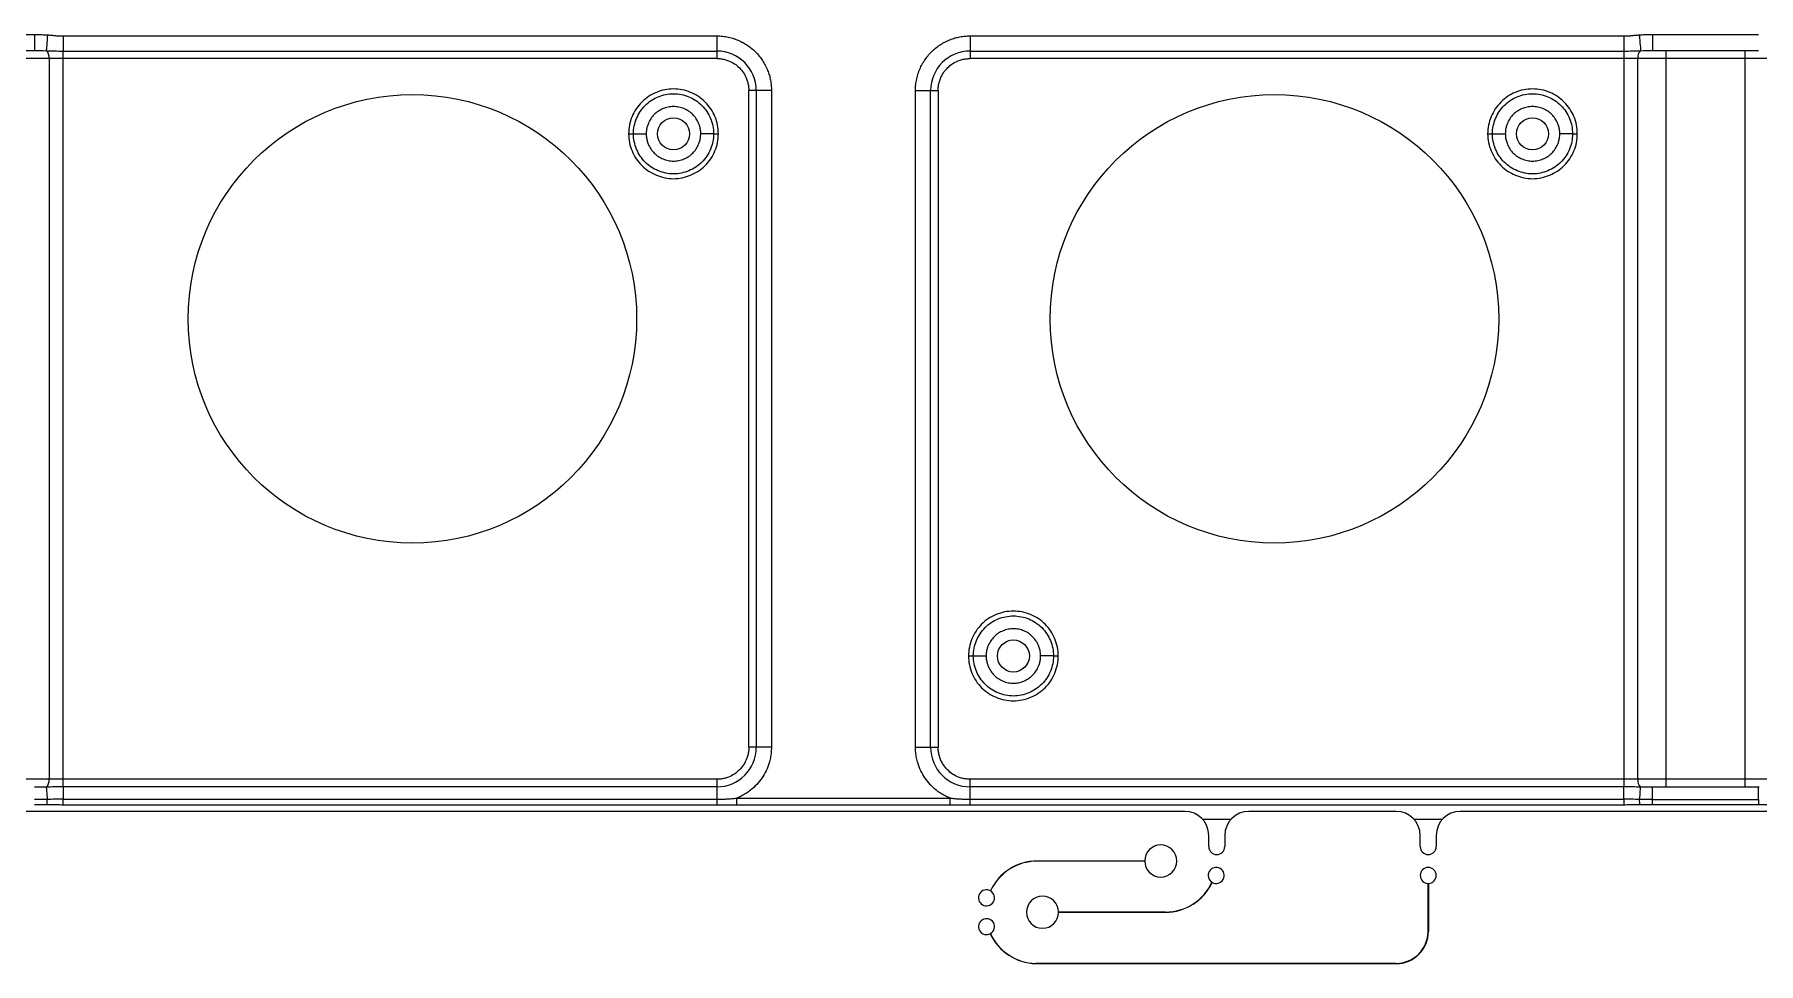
# Model space of a CAD drawing. Header units: millimetres. Extents: x -1 to 1576, y 30 to 633.
# Drawn here: x 363.3 to 471, y 421 to 479.1 of the extents above; entities that cross this region are included whole.
import ezdxf

# ---------------------------------------------------------------- set-up
doc = ezdxf.new("R2010")
doc.units = ezdxf.units.MM

msp = doc.modelspace()

# ---------------------------------------------------------------- linework, layer by layer
at = {"color": 7, "linetype": 'Continuous', "lineweight": 25}
for p, q in [((356.72, 479.05), (363.34, 479.05)), ((464.36, 479.05), (470.98, 479.05)), ((356.72, 478.05), (363.34, 478.05)), ((365.13, 478.97), (405.94, 478.97)), ((365.13, 478.02), (405.94, 478.02)), ((365.13, 432.08), (365.13, 478.02)), ((405.94, 478.97), (405.94, 477.55)), ((421.76, 478.97), (462.57, 478.97)), ((421.76, 478.97), (421.76, 477.55)), ((421.76, 478.02), (462.57, 478.02)), ((462.57, 478.02), (462.57, 432.08)), ((464.31, 478.05), (464.36, 478.06)), ((464.36, 478.05), (470.98, 478.05)), ((465.19, 478.05), (465.19, 432.05)), ((470.15, 432.05), (470.15, 478.05)), ((405.94, 477.55), (314.12, 477.55)), ((364.26, 477.55), (364.26, 432.55)), ((513.58, 477.55), (421.76, 477.55)), ((463.45, 432.55), (463.45, 477.55)), ((409.36, 475.55), (407.94, 475.55)), ((407.94, 434.55), (407.94, 475.55)), ((408.41, 475.55), (408.41, 434.55)), ((409.36, 475.55), (409.36, 434.55)), ((418.35, 434.55), (418.35, 475.55)), ((418.35, 475.55), (419.76, 475.55)), ((419.29, 434.55), (419.29, 475.55)), ((419.76, 475.55), (419.76, 434.55)), ((409.36, 434.55), (407.94, 434.55)), ((418.35, 434.55), (419.76, 434.55)), ((405.94, 432.55), (314.12, 432.55)), ((363.39, 432.05), (363.34, 432.05)), ((405.94, 432.08), (365.13, 432.08)), ((405.94, 432.55), (405.94, 431.31)), ((421.76, 431.31), (421.76, 432.55)), ((477.36, 432.55), (421.76, 432.55)), ((462.57, 432.08), (421.76, 432.08)), ((464.36, 432.04), (464.26, 432.05)), ((470.98, 432.05), (464.36, 432.05)), ((471.03, 432.05), (470.98, 432.05)), ((365.13, 431.31), (405.94, 431.31)), ((405.94, 430.94), (365.13, 430.94)), ((407.2, 431.38), (420.5, 431.38)), ((420.5, 430.94), (407.2, 430.94)), ((421.76, 431.31), (462.57, 431.31)), ((462.57, 430.94), (421.76, 430.94)), ((464.36, 431.28), (470.98, 431.28)), ((470.98, 430.95), (464.36, 430.95)), ((470.98, 431.28), (470.98, 430.95)), ((435.16, 430.55), (344.72, 430.55)), ((438.04, 430.05), (436.28, 430.05)), ((448.36, 430.55), (439.16, 430.55)), ((451.24, 430.05), (449.48, 430.05)), ((479.92, 430.55), (452.36, 430.55)), ((436.66, 428.35), (436.66, 429.05)), ((437.66, 429.05), (437.66, 428.35)), ((449.86, 428.35), (449.86, 429.05)), ((450.86, 429.05), (450.86, 428.35)), ((425.94, 427.46), (432.66, 427.46)), ((432.66, 427.45), (425.94, 427.45)), ((450.36, 423.05), (450.36, 426.05)), ((450.37, 426.05), (450.37, 423.05)), ((427.28, 424.26), (433.96, 424.26)), ((433.96, 424.25), (427.28, 424.25)), ((425.85, 421.06), (448.36, 421.06)), ((448.36, 421.05), (425.85, 421.05))]:
    msp.add_line(p, q, dxfattribs=at)
for centre in [(386.94, 461.3), (440.76, 461.3)]:
    msp.add_circle(centre, 14, dxfattribs=at)
at = {"color": 141}
for centre in [(403.24, 472.85), (456.87, 472.85), (424.46, 440.25)]:
    msp.add_circle(centre, 1, dxfattribs=at)
at = {"color": 7, "linetype": 'Continuous', "lineweight": 25}
for centre, radius, start, end in [((363.7, 477.63), 0.562, 352.1767, 47.5651), ((405.94, 475.55), 2.47, 360, 90), ((421.76, 475.55), 2.47, 90, 180), ((464, 477.63), 0.562, 132.435, 187.8232), ((405.94, 434.55), 2.47, 270, 360), ((421.76, 434.55), 2.47, 180, 270), ((363.7, 432.48), 0.562, 312.435, 7.8232), ((464, 432.48), 0.562, 172.1767, 227.5651), ((435.16, 429.05), 1.5, 0, 90), ((439.16, 429.05), 1.5, 90, 180), ((448.36, 429.05), 1.5, 0, 90), ((452.36, 429.05), 1.5, 90, 180), ((433.66, 427.45), 1, 180.2864, 179.714), ((425.94, 424.25), 3.2, 90.0002, 155.3911), ((425.94, 424.25), 3.19, 90.0002, 155.4086), ((437.16, 428.35), 0.5, 180, 0), ((450.36, 428.35), 0.5, 180, 0), ((437.12, 426.55), 0.5, 240.4, 239.2487), ((450.36, 426.55), 0.5, 270.573, 269.427), ((422.78, 425.15), 0.5, 60.4208, 59.27), ((426.28, 424.25), 1, 0.2867, 359.7138), ((433.96, 427.45), 3.19, 270.0002, 335.4017), ((433.96, 427.45), 3.2, 270.0002, 335.3842), ((422.78, 423.35), 0.5, 300.7523, 299.6009), ((448.36, 423.05), 2.01, 270, 0), ((448.36, 423.05), 1.99, 270, 0), ((425.94, 424.25), 3.21, 204.6144, 268.4153), ((425.94, 424.25), 3.2, 204.597, 268.4128)]:
    msp.add_arc(centre, radius, start, end, dxfattribs=at)
for points, knots in [([(363.34, 479.05), (363.49, 479.05), (363.77, 479.05), (364.04, 479.03), (364.16, 479.03)], [0, 0, 0, 0, 0.556213, 1, 1, 1, 1]), ([(363.34, 479.05), (363.34, 478.92), (363.34, 478.79), (363.34, 478.55), (363.34, 478.44), (363.34, 478.25), (363.34, 478.18), (363.34, 478.08), (363.34, 478.05), (363.34, 478.05)], [0, 0, 0, 0, 0.25, 0.25, 0.5, 0.5, 0.75, 0.75, 1, 1, 1, 1]), ([(364.16, 479.03), (364.14, 478.79), (364.12, 478.56), (364.09, 478.21), (364.08, 478.08), (364.08, 478.04)], [0, 0, 0, 0, 0.5, 0.5, 1, 1, 1, 1]), ([(364.16, 479.03), (364.24, 479.02), (364.41, 479.01), (364.66, 478.98), (364.9, 478.97), (365.05, 478.97), (365.13, 478.97)], [0, 0, 0, 0, 0.26275, 0.514851, 0.767475, 1, 1, 1, 1]), ([(462.57, 478.97), (462.65, 478.97), (462.81, 478.97), (463.04, 478.98), (463.29, 479.01), (463.46, 479.02), (463.54, 479.03)], [0, 0, 0, 0, 0.232371, 0.485289, 0.737412, 1, 1, 1, 1]), ([(463.54, 479.03), (463.6, 479.03), (463.72, 479.04), (463.91, 479.05), (464.13, 479.05), (464.28, 479.05), (464.36, 479.05)], [0, 0, 0, 0, 0.207871, 0.443757, 0.707773, 1, 1, 1, 1]), ([(463.54, 479.03), (463.56, 478.79), (463.58, 478.56), (463.61, 478.21), (463.62, 478.08), (463.62, 478.04)], [0, 0, 0, 0, 0.5, 0.5, 1, 1, 1, 1]), ([(464.36, 479.05), (464.36, 478.79), (464.36, 478.53), (464.36, 478.16), (464.36, 478.05), (464.36, 478.05)], [0, 0, 0, 0, 0.5, 0.5, 1, 1, 1, 1]), ([(365.13, 478.97), (365.13, 478.76), (365.13, 478.56), (365.13, 478.22), (365.13, 478.09), (365.13, 478.02)], [0, 0, 0, 0, 0.5, 0.5, 1, 1, 1, 1]), ([(405.94, 478.97), (406, 478.97), (406.13, 478.96), (406.31, 478.95), (406.49, 478.92), (406.67, 478.89), (406.85, 478.85), (407.02, 478.79), (407.36, 478.67), (407.83, 478.43), (408.37, 477.98), (408.82, 477.44), (409.08, 476.93), (409.23, 476.51), (409.3, 476.19), (409.35, 475.88), (409.35, 475.66), (409.36, 475.55)], [0, 0, 0, 0, 0.034552, 0.068858, 0.103016, 0.137128, 0.171294, 0.205615, 0.240191, 0.37006, 0.500029, 0.629897, 0.759866, 0.820152, 0.879909, 0.939678, 1, 1, 1, 1]), ([(418.35, 475.55), (418.35, 475.61), (418.35, 475.74), (418.36, 475.92), (418.39, 476.1), (418.42, 476.28), (418.47, 476.46), (418.52, 476.64), (418.64, 476.97), (418.89, 477.44), (419.33, 477.98), (419.87, 478.43), (420.38, 478.69), (420.81, 478.84), (421.12, 478.91), (421.44, 478.96), (421.65, 478.96), (421.76, 478.97)], [0, 0, 0, 0, 0.034552, 0.068858, 0.103016, 0.137128, 0.171294, 0.205615, 0.240191, 0.37006, 0.500029, 0.629897, 0.759866, 0.820152, 0.879909, 0.939678, 1, 1, 1, 1]), ([(462.57, 478.97), (462.57, 478.76), (462.57, 478.56), (462.57, 478.22), (462.57, 478.09), (462.57, 478.02)], [0, 0, 0, 0, 0.5, 0.5, 1, 1, 1, 1]), ([(405.94, 477.55), (405.98, 477.55), (406.07, 477.55), (406.19, 477.54), (406.32, 477.52), (406.44, 477.49), (406.56, 477.46), (406.77, 477.38), (407.05, 477.24), (407.36, 476.98), (407.62, 476.66), (407.79, 476.34), (407.88, 476.05), (407.93, 475.8), (407.94, 475.64), (407.94, 475.55)], [0, 0, 0, 0, 0.040276, 0.080243, 0.120058, 0.159883, 0.199877, 0.240199, 0.370043, 0.500057, 0.629901, 0.759916, 0.840121, 0.919721, 1, 1, 1, 1]), ([(419.76, 475.55), (419.76, 475.6), (419.76, 475.68), (419.78, 475.8), (419.79, 475.93), (419.82, 476.05), (419.86, 476.17), (419.93, 476.38), (420.08, 476.66), (420.34, 476.98), (420.65, 477.24), (420.97, 477.4), (421.26, 477.5), (421.51, 477.54), (421.68, 477.55), (421.76, 477.55)], [0, 0, 0, 0, 0.0402761, 0.0802426, 0.1200582, 0.159883, 0.1998773, 0.2401994, 0.3700431, 0.5000574, 0.6299012, 0.7599156, 0.8401208, 0.919721, 1, 1, 1, 1]), ([(406.04, 472.85), (406.04, 473.22), (405.97, 473.59), (405.69, 474.26), (405.48, 474.57), (404.96, 475.09), (404.65, 475.3), (403.97, 475.58), (403.61, 475.65), (402.87, 475.65), (402.51, 475.58), (401.83, 475.3), (401.52, 475.09), (401, 474.57), (400.79, 474.26), (400.51, 473.59), (400.44, 473.22), (400.44, 472.85)], [0, 0, 0, 0, 0.125, 0.125, 0.25, 0.25, 0.375, 0.375, 0.5, 0.5, 0.625, 0.625, 0.75, 0.75, 0.875, 0.875, 1, 1, 1, 1]), ([(400.74, 472.85), (400.74, 473.18), (400.81, 473.51), (401.06, 474.11), (401.24, 474.39), (401.7, 474.85), (401.98, 475.04), (402.59, 475.29), (402.91, 475.35), (403.57, 475.35), (403.9, 475.29), (404.5, 475.04), (404.78, 474.85), (405.24, 474.39), (405.43, 474.11), (405.68, 473.51), (405.74, 473.18), (405.74, 472.85)], [0, 0, 0, 0, 0.125, 0.125, 0.25, 0.25, 0.375, 0.375, 0.5, 0.5, 0.625, 0.625, 0.75, 0.75, 0.875, 0.875, 1, 1, 1, 1]), ([(459.67, 472.85), (459.67, 473.22), (459.6, 473.59), (459.32, 474.26), (459.11, 474.57), (458.59, 475.09), (458.28, 475.3), (457.61, 475.58), (457.24, 475.65), (456.51, 475.65), (456.14, 475.58), (455.46, 475.3), (455.15, 475.09), (454.64, 474.57), (454.43, 474.26), (454.15, 473.59), (454.07, 473.22), (454.07, 472.85)], [0, 0, 0, 0, 0.125, 0.125, 0.25, 0.25, 0.375, 0.375, 0.5, 0.5, 0.625, 0.625, 0.75, 0.75, 0.875, 0.875, 1, 1, 1, 1]), ([(454.37, 472.85), (454.37, 473.18), (454.44, 473.51), (454.69, 474.11), (454.88, 474.39), (455.34, 474.85), (455.61, 475.04), (456.22, 475.29), (456.55, 475.35), (457.2, 475.35), (457.53, 475.29), (458.13, 475.04), (458.41, 474.85), (458.87, 474.39), (459.06, 474.11), (459.31, 473.51), (459.37, 473.18), (459.37, 472.85)], [0, 0, 0, 0, 0.125, 0.125, 0.25, 0.25, 0.375, 0.375, 0.5, 0.5, 0.625, 0.625, 0.75, 0.75, 0.875, 0.875, 1, 1, 1, 1]), ([(404.94, 472.85), (404.94, 472.9), (404.94, 472.99), (404.92, 473.12), (404.9, 473.25), (404.86, 473.38), (404.79, 473.57), (404.66, 473.8), (404.45, 474.06), (404.19, 474.28), (403.9, 474.43), (403.58, 474.53), (403.24, 474.56), (402.91, 474.53), (402.59, 474.43), (402.29, 474.28), (402.03, 474.06), (401.82, 473.8), (401.68, 473.54), (401.59, 473.29), (401.55, 473.08), (401.54, 472.93), (401.54, 472.85)], [0, 0, 0, 0, 0.025179, 0.050131, 0.075011, 0.099977, 0.125185, 0.187588, 0.250097, 0.312505, 0.375015, 0.437474, 0.500034, 0.562494, 0.62505, 0.68745, 0.749957, 0.812365, 0.874867, 0.916675, 0.958143, 1, 1, 1, 1]), ([(458.57, 472.85), (458.57, 472.9), (458.57, 472.99), (458.56, 473.12), (458.53, 473.25), (458.49, 473.38), (458.42, 473.57), (458.3, 473.8), (458.08, 474.06), (457.83, 474.28), (457.53, 474.43), (457.21, 474.53), (456.87, 474.56), (456.54, 474.53), (456.22, 474.43), (455.92, 474.28), (455.66, 474.06), (455.45, 473.8), (455.31, 473.54), (455.23, 473.29), (455.18, 473.08), (455.18, 472.93), (455.17, 472.85)], [0, 0, 0, 0, 0.0251789, 0.0501307, 0.0750111, 0.0999773, 0.1251849, 0.1875887, 0.250097, 0.3125053, 0.3750155, 0.4374749, 0.5000346, 0.5624948, 0.6250509, 0.6874506, 0.7499574, 0.8123648, 0.8748673, 0.9166753, 0.9581436, 1, 1, 1, 1]), ([(400.44, 472.85), (400.52, 472.85), (400.6, 472.85), (400.71, 472.85), (400.74, 472.85), (400.74, 472.85)], [0, 0, 0, 0, 0.5, 0.5, 1, 1, 1, 1]), ([(400.44, 472.85), (400.44, 472.49), (400.51, 472.12), (400.79, 471.44), (401, 471.13), (401.52, 470.61), (401.83, 470.41), (402.51, 470.13), (402.87, 470.05), (403.61, 470.05), (403.97, 470.13), (404.65, 470.41), (404.96, 470.61), (405.48, 471.13), (405.69, 471.44), (405.97, 472.12), (406.04, 472.49), (406.04, 472.85)], [0, 0, 0, 0, 0.125, 0.125, 0.25, 0.25, 0.375, 0.375, 0.5, 0.5, 0.625, 0.625, 0.75, 0.75, 0.875, 0.875, 1, 1, 1, 1]), ([(405.74, 472.85), (405.74, 472.53), (405.68, 472.2), (405.43, 471.59), (405.24, 471.32), (404.78, 470.85), (404.5, 470.67), (403.9, 470.42), (403.57, 470.35), (402.91, 470.35), (402.59, 470.42), (401.98, 470.67), (401.7, 470.85), (401.24, 471.32), (401.06, 471.59), (400.81, 472.2), (400.74, 472.53), (400.74, 472.85)], [0, 0, 0, 0, 0.125, 0.125, 0.25, 0.25, 0.375, 0.375, 0.5, 0.5, 0.625, 0.625, 0.75, 0.75, 0.875, 0.875, 1, 1, 1, 1]), ([(400.74, 472.85), (400.74, 472.85), (400.83, 472.85), (401.12, 472.85), (401.33, 472.85), (401.54, 472.85)], [0, 0, 0, 0, 0.5, 0.5, 1, 1, 1, 1]), ([(401.54, 472.85), (401.54, 472.81), (401.54, 472.72), (401.56, 472.59), (401.59, 472.46), (401.62, 472.33), (401.69, 472.14), (401.82, 471.9), (402.03, 471.64), (402.29, 471.43), (402.59, 471.27), (402.91, 471.17), (403.24, 471.14), (403.57, 471.17), (403.9, 471.27), (404.19, 471.43), (404.45, 471.64), (404.66, 471.9), (404.8, 472.17), (404.89, 472.41), (404.93, 472.63), (404.94, 472.78), (404.94, 472.85)], [0, 0, 0, 0, 0.025112, 0.050025, 0.074894, 0.099876, 0.125125, 0.187521, 0.250086, 0.312492, 0.374998, 0.437458, 0.500018, 0.562478, 0.625038, 0.687445, 0.749955, 0.812363, 0.874867, 0.916676, 0.958144, 1, 1, 1, 1]), ([(405.74, 472.85), (405.74, 472.85), (405.65, 472.85), (405.36, 472.85), (405.15, 472.85), (404.94, 472.85)], [0, 0, 0, 0, 0.5, 0.5, 1, 1, 1, 1]), ([(405.74, 472.85), (405.74, 472.85), (405.77, 472.85), (405.88, 472.85), (405.96, 472.85), (406.04, 472.85)], [0, 0, 0, 0, 0.5, 0.5, 1, 1, 1, 1]), ([(454.07, 472.85), (454.15, 472.85), (454.23, 472.85), (454.34, 472.85), (454.37, 472.85), (454.37, 472.85)], [0, 0, 0, 0, 0.5, 0.5, 1, 1, 1, 1]), ([(454.07, 472.85), (454.07, 472.49), (454.15, 472.12), (454.43, 471.44), (454.64, 471.13), (455.15, 470.61), (455.46, 470.41), (456.14, 470.13), (456.51, 470.05), (457.24, 470.05), (457.61, 470.13), (458.28, 470.41), (458.59, 470.61), (459.11, 471.13), (459.32, 471.44), (459.6, 472.12), (459.67, 472.49), (459.67, 472.85)], [0, 0, 0, 0, 0.125, 0.125, 0.25, 0.25, 0.375, 0.375, 0.5, 0.5, 0.625, 0.625, 0.75, 0.75, 0.875, 0.875, 1, 1, 1, 1]), ([(459.37, 472.85), (459.37, 472.53), (459.31, 472.2), (459.06, 471.59), (458.87, 471.32), (458.41, 470.85), (458.13, 470.67), (457.53, 470.42), (457.2, 470.35), (456.55, 470.35), (456.22, 470.42), (455.61, 470.67), (455.34, 470.85), (454.88, 471.32), (454.69, 471.59), (454.44, 472.2), (454.37, 472.53), (454.37, 472.85)], [0, 0, 0, 0, 0.125, 0.125, 0.25, 0.25, 0.375, 0.375, 0.5, 0.5, 0.625, 0.625, 0.75, 0.75, 0.875, 0.875, 1, 1, 1, 1]), ([(454.37, 472.85), (454.37, 472.85), (454.46, 472.85), (454.76, 472.85), (454.96, 472.85), (455.17, 472.85)], [0, 0, 0, 0, 0.5, 0.5, 1, 1, 1, 1]), ([(455.17, 472.85), (455.18, 472.81), (455.18, 472.72), (455.19, 472.59), (455.22, 472.46), (455.26, 472.33), (455.32, 472.14), (455.45, 471.9), (455.66, 471.64), (455.92, 471.43), (456.22, 471.27), (456.54, 471.17), (456.87, 471.14), (457.21, 471.17), (457.53, 471.27), (457.83, 471.43), (458.08, 471.64), (458.3, 471.9), (458.44, 472.17), (458.52, 472.41), (458.57, 472.63), (458.57, 472.78), (458.57, 472.85)], [0, 0, 0, 0, 0.0251117, 0.0500245, 0.0748938, 0.099876, 0.1251252, 0.1875211, 0.2500861, 0.3124925, 0.3749981, 0.4374579, 0.5000181, 0.5624779, 0.6250382, 0.6874453, 0.7499546, 0.8123631, 0.8748673, 0.9166757, 0.9581439, 1, 1, 1, 1]), ([(459.37, 472.85), (459.37, 472.85), (459.29, 472.85), (458.99, 472.85), (458.78, 472.85), (458.57, 472.85)], [0, 0, 0, 0, 0.5, 0.5, 1, 1, 1, 1]), ([(459.37, 472.85), (459.37, 472.85), (459.41, 472.85), (459.52, 472.85), (459.6, 472.85), (459.67, 472.85)], [0, 0, 0, 0, 0.5, 0.5, 1, 1, 1, 1]), ([(427.26, 440.25), (427.26, 440.62), (427.19, 440.99), (426.91, 441.66), (426.7, 441.97), (426.18, 442.49), (425.87, 442.7), (425.19, 442.98), (424.83, 443.05), (424.09, 443.05), (423.73, 442.98), (423.05, 442.7), (422.74, 442.49), (422.22, 441.97), (422.01, 441.66), (421.73, 440.99), (421.66, 440.62), (421.66, 440.25)], [0, 0, 0, 0, 0.125, 0.125, 0.25, 0.25, 0.375, 0.375, 0.5, 0.5, 0.625, 0.625, 0.75, 0.75, 0.875, 0.875, 1, 1, 1, 1]), ([(421.96, 440.25), (421.96, 440.58), (422.03, 440.91), (422.28, 441.51), (422.46, 441.79), (422.92, 442.25), (423.2, 442.44), (423.81, 442.69), (424.13, 442.75), (424.79, 442.75), (425.12, 442.69), (425.72, 442.44), (426, 442.25), (426.46, 441.79), (426.65, 441.51), (426.9, 440.91), (426.96, 440.58), (426.96, 440.25)], [0, 0, 0, 0, 0.125, 0.125, 0.25, 0.25, 0.375, 0.375, 0.5, 0.5, 0.625, 0.625, 0.75, 0.75, 0.875, 0.875, 1, 1, 1, 1]), ([(426.16, 440.25), (426.16, 440.3), (426.16, 440.39), (426.14, 440.52), (426.12, 440.65), (426.08, 440.78), (426.01, 440.97), (425.88, 441.2), (425.67, 441.46), (425.41, 441.68), (425.12, 441.83), (424.8, 441.93), (424.46, 441.96), (424.13, 441.93), (423.81, 441.83), (423.51, 441.68), (423.25, 441.46), (423.04, 441.2), (422.9, 440.94), (422.81, 440.69), (422.77, 440.48), (422.76, 440.33), (422.76, 440.25)], [0, 0, 0, 0, 0.025179, 0.050131, 0.075011, 0.099977, 0.125185, 0.187588, 0.250097, 0.312505, 0.375015, 0.437474, 0.500034, 0.562494, 0.62505, 0.68745, 0.749957, 0.812365, 0.874868, 0.916675, 0.958143, 1, 1, 1, 1]), ([(421.66, 440.25), (421.74, 440.25), (421.82, 440.25), (421.93, 440.25), (421.96, 440.25), (421.96, 440.25)], [0, 0, 0, 0, 0.5, 0.5, 1, 1, 1, 1]), ([(421.66, 440.25), (421.66, 439.89), (421.73, 439.52), (422.01, 438.84), (422.22, 438.53), (422.74, 438.01), (423.05, 437.81), (423.73, 437.53), (424.09, 437.45), (424.83, 437.45), (425.19, 437.53), (425.87, 437.81), (426.18, 438.01), (426.7, 438.53), (426.91, 438.84), (427.19, 439.52), (427.26, 439.89), (427.26, 440.25)], [0, 0, 0, 0, 0.125, 0.125, 0.25, 0.25, 0.375, 0.375, 0.5, 0.5, 0.625, 0.625, 0.75, 0.75, 0.875, 0.875, 1, 1, 1, 1]), ([(426.96, 440.25), (426.96, 439.93), (426.9, 439.6), (426.65, 438.99), (426.46, 438.72), (426, 438.25), (425.72, 438.07), (425.12, 437.82), (424.79, 437.75), (424.13, 437.75), (423.81, 437.82), (423.2, 438.07), (422.92, 438.25), (422.46, 438.72), (422.28, 438.99), (422.03, 439.6), (421.96, 439.93), (421.96, 440.25)], [0, 0, 0, 0, 0.125, 0.125, 0.25, 0.25, 0.375, 0.375, 0.5, 0.5, 0.625, 0.625, 0.75, 0.75, 0.875, 0.875, 1, 1, 1, 1]), ([(421.96, 440.25), (421.96, 440.25), (422.05, 440.25), (422.34, 440.25), (422.55, 440.25), (422.76, 440.25)], [0, 0, 0, 0, 0.5, 0.5, 1, 1, 1, 1]), ([(421.96, 440.25), (421.96, 440.25), (422.05, 440.25), (422.34, 440.25), (422.55, 440.25), (422.76, 440.25)], [0, 0, 0, 0, 0.5, 0.5, 1, 1, 1, 1]), ([(422.76, 440.25), (422.76, 440.21), (422.76, 440.12), (422.78, 439.99), (422.81, 439.86), (422.84, 439.73), (422.91, 439.54), (423.04, 439.3), (423.25, 439.04), (423.51, 438.83), (423.81, 438.67), (424.13, 438.57), (424.46, 438.54), (424.79, 438.57), (425.12, 438.67), (425.41, 438.83), (425.67, 439.04), (425.88, 439.3), (426.02, 439.57), (426.11, 439.81), (426.15, 440.03), (426.16, 440.18), (426.16, 440.25)], [0, 0, 0, 0, 0.0251117, 0.0500244, 0.0748937, 0.0998759, 0.1251253, 0.1875211, 0.2500861, 0.3124924, 0.374998, 0.4374578, 0.500018, 0.5624777, 0.6250381, 0.6874452, 0.7499546, 0.812363, 0.8748673, 0.9166756, 0.9581439, 1, 1, 1, 1]), ([(426.96, 440.25), (426.96, 440.25), (426.87, 440.25), (426.58, 440.25), (426.37, 440.25), (426.16, 440.25)], [0, 0, 0, 0, 0.5, 0.5, 1, 1, 1, 1]), ([(426.96, 440.25), (426.96, 440.25), (426.99, 440.25), (427.1, 440.25), (427.18, 440.25), (427.26, 440.25)], [0, 0, 0, 0, 0.5, 0.5, 1, 1, 1, 1]), ([(407.94, 434.55), (407.94, 434.51), (407.94, 434.43), (407.93, 434.3), (407.91, 434.18), (407.88, 434.06), (407.84, 433.94), (407.77, 433.73), (407.63, 433.45), (407.36, 433.13), (407.05, 432.87), (406.73, 432.7), (406.44, 432.61), (406.19, 432.56), (406.03, 432.56), (405.94, 432.55)], [0, 0, 0, 0, 0.040276, 0.080243, 0.120058, 0.159883, 0.199877, 0.240199, 0.370043, 0.500057, 0.629901, 0.759916, 0.840121, 0.919721, 1, 1, 1, 1]), ([(409.36, 434.55), (409.35, 434.5), (409.35, 434.39), (409.34, 434.22), (409.32, 434.06), (409.29, 433.89), (409.26, 433.73), (409.18, 433.46), (409.04, 433.08), (408.78, 432.63), (408.45, 432.22), (408.11, 431.91), (407.79, 431.68), (407.51, 431.51), (407.3, 431.42), (407.2, 431.38)], [0, 0, 0, 0, 0.040883, 0.08158, 0.122187, 0.162802, 0.203521, 0.244441, 0.372171, 0.500035, 0.627766, 0.75563, 0.837187, 0.918385, 1, 1, 1, 1]), ([(420.5, 431.38), (420.45, 431.4), (420.35, 431.44), (420.2, 431.52), (420.05, 431.59), (419.91, 431.68), (419.77, 431.77), (419.55, 431.95), (419.25, 432.22), (418.93, 432.63), (418.67, 433.08), (418.5, 433.51), (418.41, 433.89), (418.36, 434.22), (418.35, 434.44), (418.35, 434.55)], [0, 0, 0, 0, 0.040883, 0.08158, 0.122187, 0.162802, 0.203521, 0.244441, 0.372171, 0.500035, 0.627766, 0.75563, 0.837187, 0.918385, 1, 1, 1, 1]), ([(421.76, 432.55), (421.72, 432.55), (421.63, 432.56), (421.51, 432.57), (421.39, 432.59), (421.26, 432.61), (421.14, 432.65), (420.94, 432.72), (420.65, 432.87), (420.34, 433.13), (420.08, 433.45), (419.91, 433.77), (419.82, 434.05), (419.77, 434.3), (419.76, 434.47), (419.76, 434.55)], [0, 0, 0, 0, 0.0402761, 0.0802426, 0.1200582, 0.159883, 0.1998773, 0.2401994, 0.3700431, 0.5000574, 0.6299012, 0.7599156, 0.8401208, 0.919721, 1, 1, 1, 1]), ([(364.08, 432.06), (364.08, 432.03), (364.09, 431.94), (364.11, 431.66), (364.13, 431.48), (364.14, 431.29)], [0, 0, 0, 0, 0.5, 0.5, 1, 1, 1, 1]), ([(365.13, 432.08), (365.13, 432.02), (365.13, 431.92), (365.13, 431.65), (365.13, 431.48), (365.13, 431.31)], [0, 0, 0, 0, 0.5, 0.5, 1, 1, 1, 1]), ([(462.57, 431.31), (462.57, 431.48), (462.57, 431.65), (462.57, 431.92), (462.57, 432.02), (462.57, 432.08)], [0, 0, 0, 0, 0.5, 0.5, 1, 1, 1, 1]), ([(463.56, 431.29), (463.58, 431.48), (463.59, 431.66), (463.61, 431.94), (463.62, 432.03), (463.62, 432.06)], [0, 0, 0, 0, 0.5, 0.5, 1, 1, 1, 1]), ([(464.36, 431.28), (464.36, 431.5), (464.36, 431.7), (464.36, 431.98), (464.36, 432.05), (464.36, 432.05)], [0, 0, 0, 0, 0.5, 0.5, 1, 1, 1, 1]), ([(470.98, 431.28), (470.98, 431.5), (470.98, 431.7), (470.98, 431.98), (470.98, 432.05), (470.98, 432.05)], [0, 0, 0, 0, 0.5, 0.5, 1, 1, 1, 1]), ([(364.13, 430.95), (364.01, 430.95), (363.75, 430.95), (363.49, 430.95), (363.34, 430.95)], [0, 0, 0, 0, 0.452244, 1, 1, 1, 1]), ([(365.13, 430.94), (364.99, 430.95), (364.66, 430.95), (364.33, 430.95), (364.13, 430.95)], [0, 0, 0, 0, 0.420474, 1, 1, 1, 1]), ([(405.94, 431.31), (406.04, 431.31), (406.25, 431.31), (406.56, 431.32), (406.88, 431.34), (407.09, 431.37), (407.2, 431.38)], [0, 0, 0, 0, 0.245457, 0.492199, 0.742868, 1, 1, 1, 1]), ([(407.2, 430.94), (407.12, 430.94), (406.9, 430.94), (406.58, 430.94), (406.24, 430.94), (406.03, 430.94), (405.94, 430.94)], [0, 0, 0, 0, 0.200515, 0.50786, 0.778848, 1, 1, 1, 1]), ([(407.2, 430.94), (407.2, 430.98), (407.2, 431.04), (407.2, 431.2), (407.2, 431.29), (407.2, 431.38)], [0, 0, 0, 0, 0.5, 0.5, 1, 1, 1, 1]), ([(420.5, 431.38), (420.5, 431.29), (420.5, 431.2), (420.5, 431.04), (420.5, 430.98), (420.5, 430.94)], [0, 0, 0, 0, 0.5, 0.5, 1, 1, 1, 1]), ([(420.5, 431.38), (420.59, 431.37), (420.76, 431.35), (421.01, 431.33), (421.26, 431.32), (421.51, 431.31), (421.68, 431.31), (421.76, 431.31)], [0, 0, 0, 0, 0.206312, 0.408164, 0.606837, 0.80366, 1, 1, 1, 1]), ([(421.76, 430.94), (421.67, 430.94), (421.46, 430.94), (421.13, 430.94), (420.8, 430.94), (420.59, 430.94), (420.5, 430.94)], [0, 0, 0, 0, 0.221378, 0.492164, 0.7995, 1, 1, 1, 1]), ([(463.57, 430.95), (463.38, 430.95), (463.04, 430.95), (462.71, 430.95), (462.57, 430.94)], [0, 0, 0, 0, 0.580575, 1, 1, 1, 1]), ([(464.36, 430.95), (464.21, 430.95), (463.95, 430.95), (463.69, 430.95), (463.57, 430.95)], [0, 0, 0, 0, 0.548125, 1, 1, 1, 1]), ([(471.77, 430.95), (471.65, 430.95), (471.39, 430.95), (471.13, 430.95), (470.98, 430.95)], [0, 0, 0, 0, 0.452244, 1, 1, 1, 1])]:
    msp.add_open_spline(points, degree=3, knots=knots, dxfattribs=at)
for points in [[(363.34, 478.05), (363.6, 478.05), (363.84, 478.05), (364.08, 478.04)], [(364.08, 478.04), (364.4, 478.03), (364.77, 478.02), (365.13, 478.02)], [(462.57, 478.02), (462.94, 478.02), (463.3, 478.03), (463.62, 478.04)], [(463.62, 478.04), (463.86, 478.05), (464.1, 478.05), (464.36, 478.05)], [(364.08, 432.06), (363.84, 432.05), (363.6, 432.05), (363.34, 432.05)], [(365.13, 432.08), (364.77, 432.08), (364.4, 432.07), (364.08, 432.06)], [(463.62, 432.06), (463.3, 432.07), (462.94, 432.08), (462.57, 432.08)], [(464.36, 432.05), (464.1, 432.05), (463.86, 432.05), (463.62, 432.06)], [(364.14, 431.29), (363.87, 431.29), (363.61, 431.28), (363.34, 431.28)], [(364.13, 430.95), (364.14, 431.02), (364.14, 431.15), (364.14, 431.29)], [(365.13, 431.31), (364.81, 431.31), (364.48, 431.3), (364.14, 431.29)], [(365.13, 430.94), (365.13, 431.02), (365.13, 431.15), (365.13, 431.31)], [(405.94, 431.31), (405.94, 431.15), (405.94, 431.02), (405.94, 430.94)], [(421.76, 430.94), (421.76, 431.02), (421.76, 431.15), (421.76, 431.31)], [(462.57, 431.31), (462.57, 431.15), (462.57, 431.02), (462.57, 430.94)], [(463.56, 431.29), (463.22, 431.3), (462.9, 431.31), (462.57, 431.31)], [(463.57, 430.95), (463.57, 431.02), (463.56, 431.15), (463.56, 431.29)], [(464.36, 431.28), (464.1, 431.28), (463.83, 431.29), (463.56, 431.29)], [(464.36, 430.95), (464.36, 431.02), (464.36, 431.14), (464.36, 431.28)]]:
    msp.add_open_spline(points, degree=3, dxfattribs=at)

doc.saveas('drawing.dxf')
